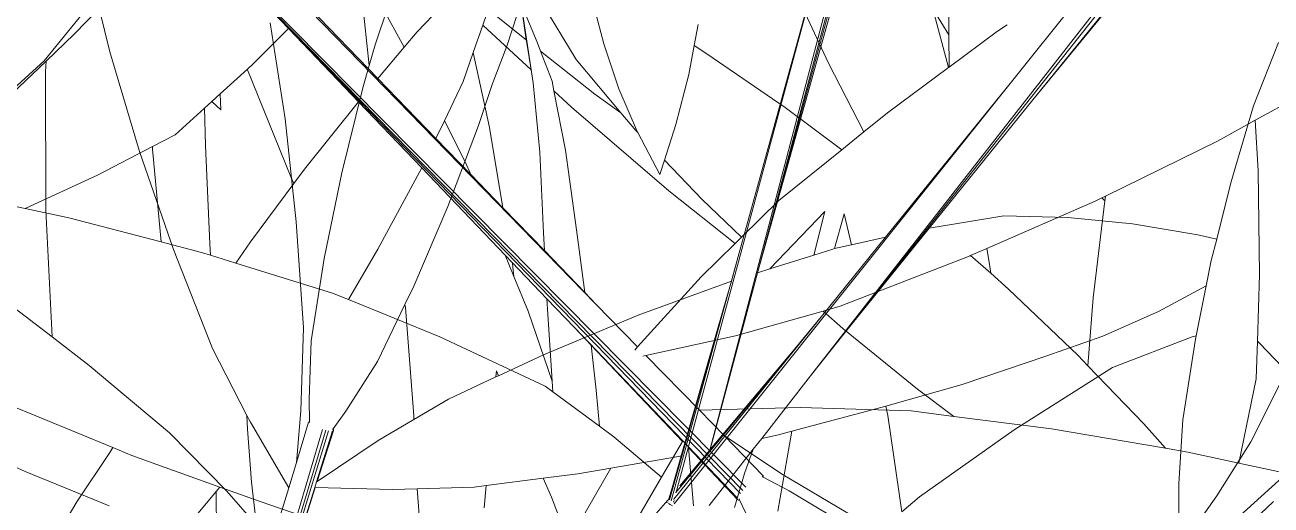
# Model space of a CAD drawing. Header units: millimetres. Extents: x 18 to 174501, y 22 to 24571.
# Drawn here: x 22198.1 to 22376.4, y 15465.7 to 15534.4 of the extents above; entities that cross this region are included whole.
import ezdxf

# ---------------------------------------------------------------- set-up
doc = ezdxf.new("R2010")
doc.units = ezdxf.units.MM
doc.header["$MEASUREMENT"] = 0
doc.layers.add('Edges', color=7, linetype='Continuous', lineweight=18)

# ---------------------------------------------------------------- blocks, each defined once
blk = doc.blocks.new('BAMBOOPLAN')
at = {"layer": 'Edges'}
for p, q in [((-0.9804, 8.8667), (-1.0959, 10.3975)), ((-1, 9.1491), (-1.089, 10.3983)), ((-1.0077, 9.2642), (-1.0829, 10.3995)), ((-1.103, 10.0205), (-1.0542, 9.2598)), ((-1.103, 10.0205), (-1.0172, 8.7638)), ((-1.0527, 10.0267), (-1.0077, 9.2642)), ((-0.1532, 10.0335), (-0.1591, 9.8947)), ((-0.8351, 9.0781), (-0.5186, 10.0004)), ((-0.7985, 9.1823), (-0.5112, 10.0012)), ((-0.5636, 10.0024), (-0.6442, 9.7759)), ((-0.4977, 10.0069), (-0.5894, 9.7591)), ((-0.4995, 10.0069), (-0.5894, 9.7591)), ((-0.1591, 9.8947), (-0.152, 9.7309)), ((-0.6442, 9.7759), (-1.0134, 8.7399)), ((-0.6442, 9.7759), (-0.7825, 9.3954)), ((-0.5894, 9.7591), (-0.7044, 9.442)), ((-0.152, 9.7309), (-0.1415, 9.6129)), ((-1.6442, 9.6786), (-1.642, 9.5117)), ((-0.181, 9.6087), (-0.3144, 9.5859)), ((-0.1415, 9.6129), (-0.181, 9.6087)), ((-0.1415, 9.6129), (-0.1375, 9.5676)), ((-0.3144, 9.5859), (-0.4436, 9.5549)), ((-0.4436, 9.5549), (-0.5682, 9.516)), ((-0.1375, 9.5676), (-0.1305, 9.5155)), ((-1.9526, 9.506), (-1.8948, 9.3832)), ((-1.898, 9.508), (-1.897, 9.4266)), ((-1.642, 9.5117), (-1.6445, 9.4283)), ((-0.5682, 9.516), (-0.7044, 9.442)), ((-0.1305, 9.5155), (-0.2058, 9.4341)), ((-0.1305, 9.5155), (-0.1166, 9.4126)), ((-1.897, 9.4266), (-1.8948, 9.3832)), ((-1.6445, 9.4283), (-1.6436, 9.3396)), ((-0.7044, 9.442), (-0.7985, 9.1823)), ((-0.2058, 9.4341), (-0.2967, 9.3497)), ((-0.9173, 9.4049), (-0.9854, 9.2571)), ((-0.9173, 9.4049), (-0.9093, 9.3134)), ((-0.8784, 9.4133), (-0.8432, 9.3581)), ((-0.8784, 9.4133), (-0.8734, 9.3395)), ((-0.1239, 9.4073), (-0.257, 9.2951)), ((-0.1166, 9.4126), (-0.1239, 9.4073)), ((-0.1166, 9.4126), (-0.1156, 9.4053)), ((-0.1156, 9.4053), (-0.0864, 9.2408)), ((0.0818, 9.4095), (0.0596, 9.2439)), ((-2.1146, 9.3993), (-2.022, 9.224)), ((-1.8948, 9.3832), (-1.8925, 9.3351)), ((-0.7825, 9.3954), (-0.852, 9.2041)), ((-0.7825, 9.3954), (-0.8432, 9.3581)), ((-0.8432, 9.3581), (-0.8734, 9.3395)), ((-0.2967, 9.3497), (-0.3939, 9.2725)), ((-1.8925, 9.3351), (-1.8765, 9.1572)), ((-1.6436, 9.3396), (-1.6491, 9.1626)), ((-0.8765, 9.3376), (-0.9093, 9.3134)), ((-0.8734, 9.3395), (-0.8765, 9.3376)), ((-2.4548, 9.3129), (-2.4857, 9.2466)), ((-2.4548, 9.3129), (-2.4049, 9.2361)), ((-0.9093, 9.3134), (-0.9854, 9.2571)), ((-0.257, 9.2951), (-0.4056, 9.1096)), ((-1.0542, 9.2598), (-1.021, 8.7432)), ((-1.0512, 9.208), (-1.0542, 9.2598)), ((-1.0062, 9.2417), (-1.0077, 9.2642)), ((-0.9854, 9.2571), (-1.0062, 9.2417)), ((-0.3939, 9.2725), (-0.5363, 9.1623)), ((-2.4857, 9.2466), (-2.5223, 9.176)), ((-2.4049, 9.2361), (-2.2814, 9.0637)), ((-2.022, 9.224), (-1.9317, 9.0323)), ((-1, 9.1491), (-1.0062, 9.2417)), ((-0.0864, 9.2408), (-0.0514, 9.1155)), ((0.0596, 9.2439), (0.03, 9.1172)), ((0.1626, 9.2308), (0.083, 9.0857)), ((-1.0512, 9.208), (-1.2087, 9.0801)), ((-1.0479, 9.1498), (-1.0512, 9.208)), ((-0.852, 9.2041), (-1.0175, 8.7485)), ((-0.8837, 9.1194), (-0.852, 9.2041)), ((-2.5223, 9.176), (-2.6169, 8.9931)), ((-2.5223, 9.176), (-2.5159, 9.1545)), ((-0.8351, 9.0781), (-0.7985, 9.1823)), ((-2.5159, 9.1545), (-2.4231, 8.8879)), ((-1.8765, 9.1572), (-1.8533, 8.9804)), ((-1.6491, 9.1626), (-1.6616, 8.9862)), ((-1.0316, 8.837), (-1.0479, 9.1498)), ((-1.0248, 8.7442), (-1.0479, 9.1498)), ((-0.98, 8.8683), (-1, 9.1491)), ((-0.5363, 9.1623), (-0.6694, 9.0698)), ((0.1429, 9.1441), (0.0874, 9.0366)), ((-1.0174, 8.7627), (-0.8837, 9.1194)), ((-0.9797, 8.8686), (-0.8837, 9.1194)), ((-0.4056, 9.1096), (-0.544, 8.9167)), ((-0.0514, 9.1155), (-0.0148, 9.0084)), ((0.03, 9.1172), (-0.001, 9.0122)), ((-1.2087, 9.0801), (-1.3655, 8.9404)), ((-0.8878, 8.9245), (-0.8351, 9.0781)), ((-0.6694, 9.0698), (-0.6845, 9.0594)), ((-0.6694, 9.0698), (-0.6595, 9.0526)), ((-2.2814, 9.0637), (-2.1503, 8.8971)), ((-0.6845, 9.0594), (-0.8345, 8.9585)), ((-0.6595, 9.0526), (-0.5682, 8.876)), ((-1.9317, 9.0323), (-1.8472, 8.832)), ((-1.8533, 8.9804), (-1.8233, 8.8125)), ((-1.6616, 8.9862), (-1.6664, 8.9451)), ((-1.6664, 8.9451), (-1.6815, 8.8168)), ((-1.6664, 8.9451), (-1.6638, 8.9398)), ((-0.8579, 8.9427), (-0.8878, 8.9245)), ((-0.8345, 8.9585), (-0.8579, 8.9427)), ((-0.8345, 8.9585), (-0.8081, 8.7948)), ((-1.6638, 8.9398), (-1.575, 8.7358)), ((-1.3655, 8.9404), (-1.4383, 8.87)), ((-0.8969, 8.8981), (-0.8878, 8.9245)), ((-0.544, 8.9167), (-0.5682, 8.876)), ((-2.1503, 8.8971), (-2.0089, 8.7321)), ((-0.9444, 8.7595), (-0.8969, 8.8981)), ((-0.8969, 8.8981), (-0.8978, 8.845)), ((-2.4231, 8.8879), (-2.3268, 8.6473)), ((-1.4425, 8.8659), (-1.5193, 8.7915)), ((-1.4454, 8.8777), (-1.4383, 8.87)), ((-1.4454, 8.8777), (-1.4425, 8.8659)), ((-1.4383, 8.87), (-1.4425, 8.8659)), ((-1.0142, 8.7783), (-0.9804, 8.8667)), ((-0.9804, 8.8667), (-0.98, 8.8677)), ((-0.9797, 8.8686), (-0.98, 8.8683)), ((-0.98, 8.8677), (-0.9797, 8.8686)), ((-0.98, 8.8677), (-0.98, 8.8683)), ((-0.8978, 8.845), (-0.8942, 8.7725)), ((-1.8472, 8.832), (-1.7967, 8.6704)), ((-1.6815, 8.8168), (-1.7094, 8.6999)), ((-1.0364, 8.834), (-1.1597, 8.7664)), ((-1.0316, 8.837), (-1.0364, 8.834)), ((-1.028, 8.7693), (-1.0316, 8.837)), ((-1.8233, 8.8125), (-1.7884, 8.6975)), ((-1.5193, 8.7915), (-1.5724, 8.7291)), ((-1.1597, 8.7664), (-1.2195, 8.7336)), ((-1.1597, 8.7664), (-1.1852, 8.632)), ((-1.027, 8.747), (-1.028, 8.7693)), ((-1.0268, 8.7455), (-1.028, 8.7693)), ((-1.0171, 8.7637), (-1.0172, 8.7638)), ((-1.0284, 8.7427), (-1.1615, 8.4135)), ((-1.0268, 8.7446), (-1.0284, 8.7427)), ((-1.0281, 8.7376), (-1.0282, 8.7374)), ((-1.0281, 8.7374), (-1.028, 8.7377)), ((-1.027, 8.747), (-1.0268, 8.7446)), ((-1.0268, 8.7447), (-1.0268, 8.7446)), ((-1.0268, 8.7446), (-1.0268, 8.7437)), ((-1.0264, 8.7389), (-1.0264, 8.7386)), ((-1.0177, 8.7619), (-1.0174, 8.7627)), ((-1.0175, 8.7485), (-1.0177, 8.7482)), ((-1.0159, 8.7461), (-1.0159, 8.7462)), ((-1.0159, 8.7461), (-1.0157, 8.7424)), ((-1.0134, 8.7399), (-1.0134, 8.7399)), ((-2.0089, 8.7321), (-1.8979, 8.6254)), ((-1.5724, 8.7291), (-1.6274, 8.6644)), ((-1.575, 8.7358), (-1.5724, 8.7291)), ((-1.2195, 8.7336), (-1.2836, 8.7019)), ((-1.0245, 8.7368), (-1.0243, 8.7367)), ((-1.0243, 8.7367), (-1.0205, 8.7356)), ((-1.0205, 8.7356), (-1.0152, 8.7349)), ((-1.7884, 8.6975), (-1.7726, 8.6551)), ((-1.7094, 8.6999), (-1.7225, 8.6569)), ((-1.2836, 8.7019), (-1.3887, 8.6497)), ((-1.2836, 8.7019), (-1.2551, 8.6709)), ((-2.4338, 8.6832), (-2.3268, 8.6473)), ((-1.7967, 8.6704), (-1.771, 8.5678)), ((-1.6274, 8.6644), (-1.718, 8.5446)), ((-1.2551, 8.6709), (-1.1907, 8.5941)), ((-2.3268, 8.6473), (-2.2359, 8.6167)), ((-1.7742, 8.6535), (-1.7726, 8.6551)), ((-1.7742, 8.6535), (-1.771, 8.5678)), ((-1.7726, 8.6551), (-1.7721, 8.6536)), ((-1.6779, 7.1809), (-1.7425, 8.6486)), ((-1.688, 7.4459), (-1.7358, 8.6493)), ((-1.6919, 7.5569), (-1.7299, 8.6502)), ((-1.7225, 8.6569), (-1.723, 8.6551)), ((-1.721, 8.6557), (-1.7225, 8.6569)), ((-1.722, 8.6528), (-1.719, 8.5433)), ((-1.7206, 8.6542), (-1.721, 8.6557)), ((-1.7206, 8.6542), (-1.718, 8.5446)), ((-1.4113, 8.6385), (-1.52, 8.5971)), ((-1.3887, 8.6497), (-1.4113, 8.6385)), ((-1.3887, 8.6497), (-1.3776, 8.605)), ((-2.2359, 8.6167), (-2.0359, 8.5402)), ((-1.8979, 8.6254), (-1.8878, 8.5991)), ((-1.8979, 8.6254), (-1.8868, 8.6147)), ((-1.8868, 8.6147), (-1.769, 8.5137)), ((-1.8878, 8.5991), (-1.8445, 8.4995)), ((-1.52, 8.5971), (-1.5672, 8.5792)), ((-1.52, 8.5971), (-1.4882, 8.5233)), ((-1.771, 8.5678), (-1.769, 8.5137)), ((-1.5672, 8.5792), (-1.7177, 8.5316)), ((-2.0359, 8.5402), (-1.8866, 8.4659)), ((-1.718, 8.5446), (-1.719, 8.5433)), ((-1.719, 8.5433), (-1.7187, 8.5313)), ((-1.769, 8.5137), (-1.7647, 8.3962)), ((-1.7177, 8.5316), (-1.7187, 8.5313)), ((-1.7187, 8.5313), (-1.7121, 8.291)), ((-1.7177, 8.5316), (-1.7121, 8.291)), ((-1.8445, 8.4995), (-1.8065, 8.4201)), ((-1.8866, 8.4659), (-1.8065, 8.4201)), ((-2.4979, 8.3897), (-2.2889, 8.3692)), ((-2.2889, 8.3692), (-2.1041, 8.3588)), ((4.5506, -5.7323), (3.4311, -4.5837)), ((3.3925, -4.6255), (4.8566, -6.1065)), ((3.7266, -4.9665), (4.8506, -6.1131)), ((5.272, -5.1821), (5.2714, -5.0576)), ((3.4227, -5.2351), (3.5369, -5.0948)), ((3.8297, -5.0727), (4.8457, -6.1193)), ((3.9223, -5.1695), (3.8297, -5.0727)), ((4.1849, -5.176), (4.2707, -5.0866)), ((5.0256, -5.2404), (4.9527, -5.0826)), ((4.5101, -5.2326), (4.4398, -5.1165)), ((4.5664, -5.2007), (4.5423, -5.107)), ((4.105, -5.2714), (3.9653, -5.1268)), ((4.1587, -5.2072), (4.1129, -5.1244)), ((4.3193, -5.1622), (4.3276, -5.1385)), ((4.4082, -5.1923), (4.33, -5.1305)), ((4.4225, -5.28), (4.399, -5.128)), ((4.4082, -5.1923), (4.3999, -5.1348)), ((4.4306, -5.1973), (4.4026, -5.1302)), ((5.272, -5.1821), (5.2389, -5.129)), ((5.2711, -5.2492), (5.2389, -5.129)), ((3.8493, -5.2421), (3.9223, -5.1695)), ((4.0653, -5.3189), (3.9223, -5.1695)), ((4.2996, -5.2184), (4.3193, -5.1622)), ((4.4182, -5.2538), (4.3193, -5.1622)), ((4.7512, -5.2042), (4.7592, -5.1612)), ((5.391, -5.1617), (5.3717, -5.1747)), ((4.1587, -5.2072), (4.1849, -5.176)), ((4.4092, -5.1989), (4.4082, -5.1923)), ((5.2723, -5.2483), (5.272, -5.1821)), ((5.3717, -5.1747), (5.2723, -5.2483)), ((4.105, -5.2714), (4.1587, -5.2072)), ((4.2789, -5.2774), (4.2996, -5.2184)), ((4.3327, -5.3718), (4.2996, -5.2184)), ((4.4182, -5.2538), (4.4092, -5.1989)), ((4.4374, -5.2154), (4.4306, -5.1973)), ((4.5482, -5.3031), (4.4374, -5.2154)), ((4.4608, -5.2772), (4.4374, -5.2154)), ((4.5976, -5.2923), (4.5664, -5.2007)), ((4.7402, -5.2631), (4.7512, -5.2042)), ((4.7752, -5.2198), (4.7512, -5.2042)), ((4.9372, -5.3308), (4.7752, -5.2198)), ((3.3062, -5.3411), (3.4227, -5.2351)), ((3.838, -5.2524), (3.8493, -5.2421)), ((4.6017, -5.3416), (4.5101, -5.2326)), ((5.0981, -5.3807), (5.0256, -5.2404)), ((3.7824, -5.3029), (3.838, -5.2524)), ((3.8384, -5.2534), (3.838, -5.2524)), ((3.9271, -5.4723), (3.8384, -5.2534)), ((4.2235, -5.394), (4.105, -5.2714)), ((4.4225, -5.28), (4.4182, -5.2538)), ((4.7141, -5.3654), (4.7402, -5.2631)), ((5.2711, -5.2492), (5.1467, -5.3414)), ((5.2723, -5.2483), (5.2711, -5.2492)), ((6.0653, -5.265), (5.8983, -5.3568)), ((4.2407, -5.3578), (4.2789, -5.2774)), ((4.4361, -5.4217), (4.4225, -5.28)), ((4.4646, -5.2967), (4.4608, -5.2772)), ((4.5006, -5.3301), (4.4646, -5.2967)), ((4.488, -5.4179), (4.4646, -5.2967)), ((4.6358, -5.3814), (4.5976, -5.2923)), ((3.7502, -5.3322), (3.7653, -5.3184)), ((3.7653, -5.3184), (3.7824, -5.3029)), ((3.784, -5.3351), (3.7653, -5.3184)), ((3.784, -5.3351), (3.7824, -5.3029)), ((3.9547, -5.4567), (4.0653, -5.3189)), ((4.1947, -5.4542), (4.0653, -5.3189)), ((4.6017, -5.3416), (4.5482, -5.3031)), ((3.6904, -5.3866), (3.7502, -5.3322)), ((3.7521, -5.4081), (3.7502, -5.3322)), ((4.6993, -5.5008), (4.5006, -5.3301)), ((4.6318, -5.3774), (4.6017, -5.3416)), ((5.0529, -5.4172), (4.9372, -5.3308)), ((5.1467, -5.3414), (5.0981, -5.3807)), ((4.2235, -5.394), (4.2407, -5.3578)), ((4.2829, -5.442), (4.2407, -5.3578)), ((4.3604, -5.5356), (4.3327, -5.3718)), ((4.6905, -5.4384), (4.7141, -5.3654)), ((5.8983, -5.3568), (5.821, -5.3992)), ((5.9046, -5.4602), (5.8983, -5.3568)), ((3.6442, -5.4105), (3.6904, -5.3866)), ((4.2945, -5.4674), (4.2235, -5.394)), ((4.636, -5.3818), (4.6318, -5.3774)), ((4.636, -5.3818), (4.6358, -5.3814)), ((4.6809, -5.4679), (4.636, -5.3818)), ((5.0981, -5.3807), (5.0529, -5.4172)), ((5.821, -5.3992), (5.5923, -5.5117)), ((3.5318, -5.4688), (3.6442, -5.4105)), ((3.6441, -5.4157), (3.6442, -5.4105)), ((3.6615, -5.6053), (3.6441, -5.4157)), ((3.7615, -5.609), (3.7521, -5.4081)), ((4.4431, -5.587), (4.4361, -5.4217)), ((4.511, -5.5804), (4.488, -5.4179)), ((5.0529, -5.4172), (4.9246, -5.5207)), ((4.2945, -5.4674), (4.2829, -5.442)), ((4.6809, -5.4679), (4.6905, -5.4384)), ((4.767, -5.5178), (4.6905, -5.4384)), ((3.3839, -5.5373), (3.5318, -5.4688)), ((3.9332, -5.4857), (3.9271, -5.4723)), ((3.9332, -5.4857), (3.9547, -5.4567)), ((4.1048, -5.6204), (4.1947, -5.4542)), ((4.3653, -5.6325), (4.1947, -5.4542)), ((4.3604, -5.5356), (4.2945, -5.4674)), ((5.9073, -5.6717), (5.9046, -5.4602)), ((3.3839, -5.5373), (3.1988, -5.498)), ((3.8445, -5.6051), (3.9332, -5.4857)), ((4.8349, -5.6088), (4.6993, -5.5008)), ((4.8484, -5.5956), (4.767, -5.5178)), ((4.9246, -5.5207), (4.8484, -5.5956)), ((5.571, -5.5221), (5.3494, -5.6188)), ((5.567, -5.7199), (5.5911, -5.5211)), ((5.5846, -5.5154), (5.571, -5.5221)), ((5.5923, -5.5117), (5.5846, -5.5154)), ((5.5911, -5.5211), (5.5846, -5.5154)), ((5.5911, -5.5211), (5.5923, -5.5117)), ((3.4727, -5.5561), (3.3839, -5.5373)), ((4.4451, -5.6231), (4.3604, -5.5356)), ((3.6615, -5.6053), (3.4727, -5.5561)), ((4.4451, -5.6231), (4.4431, -5.587)), ((4.5275, -5.7084), (4.511, -5.5804)), ((4.8484, -5.5956), (4.8349, -5.6088)), ((3.7439, -5.6268), (3.6615, -5.6053)), ((3.7623, -5.6325), (3.7439, -5.6268)), ((3.7623, -5.6325), (3.7615, -5.609)), ((3.8146, -5.6487), (3.8445, -5.6051)), ((4.0445, -5.7231), (4.1048, -5.6204)), ((4.5275, -5.7084), (4.4451, -5.6231)), ((4.8349, -5.6088), (4.7659, -5.6765)), ((5.3494, -5.6188), (5.3164, -5.6332)), ((5.3545, -5.6469), (5.3494, -5.6188)), ((3.8146, -5.6487), (3.7623, -5.6325)), ((4.0117, -5.7098), (3.8146, -5.6487)), ((4.3829, -5.6758), (4.3653, -5.6325)), ((4.3792, -5.6471), (4.3653, -5.6325)), ((4.3797, -5.65), (4.3792, -5.6471)), ((4.4504, -5.7215), (4.3792, -5.6471)), ((4.3829, -5.6758), (4.3797, -5.65)), ((5.3158, -5.6335), (5.0497, -5.7368)), ((5.3164, -5.6332), (5.3158, -5.6335)), ((5.3576, -5.6695), (5.3164, -5.6332)), ((5.3576, -5.6695), (5.3545, -5.6469)), ((4.4118, -5.747), (4.3829, -5.6758)), ((4.7659, -5.6765), (4.6358, -5.8197)), ((5.394, -5.7016), (5.3576, -5.6695)), ((5.9027, -5.8082), (5.9073, -5.6717)), ((5.5353, -5.8367), (5.394, -5.7016)), ((4.0445, -5.7231), (4.0117, -5.7098)), ((4.2316, -5.7991), (4.0445, -5.7231)), ((4.4521, -5.7529), (4.4504, -5.7215)), ((4.5066, -5.7802), (4.4504, -5.7215)), ((4.5506, -5.7323), (4.5275, -5.7084)), ((5.5564, -5.8586), (5.567, -5.7199)), ((4.4611, -5.8899), (4.4118, -5.747)), ((4.4611, -5.8899), (4.4521, -5.7529)), ((4.6358, -5.8197), (4.5506, -5.7323)), ((5.0147, -5.7467), (4.8356, -5.7969)), ((5.0497, -5.7368), (5.0147, -5.7467)), ((5.0554, -5.7825), (5.0147, -5.7467)), ((4.5405, -5.816), (4.5066, -5.7802)), ((4.7281, -6.0118), (4.5066, -5.7802)), ((5.2078, -5.9062), (5.0554, -5.7825)), ((4.4468, -5.9002), (4.2316, -5.7991)), ((4.8356, -5.7969), (4.6528, -5.8371)), ((4.5513, -5.908), (4.5405, -5.816)), ((4.7275, -6.013), (4.5405, -5.816)), ((4.6358, -5.8197), (4.6297, -5.8264)), ((5.9001, -5.8852), (5.9027, -5.8082)), ((5.9062, -5.8115), (5.9027, -5.8082)), ((6.1013, -6.0147), (5.9062, -5.8115)), ((4.6528, -5.8371), (4.6465, -5.8385)), ((4.7622, -5.9494), (4.6528, -5.8371)), ((5.5564, -5.8586), (5.5353, -5.8367)), ((5.6706, -5.9771), (5.5564, -5.8586)), ((4.4626, -5.9118), (4.4468, -5.9002)), ((4.4626, -5.9118), (4.4611, -5.8899)), ((4.5575, -5.9817), (4.5513, -5.908)), ((5.2823, -5.9618), (5.2078, -5.9062)), ((5.8648, -6.0571), (5.9001, -5.8852)), ((4.5575, -5.9817), (4.4626, -5.9118)), ((3.5631, -6.0256), (3.3443, -5.9356)), ((4.969, -5.9438), (4.7622, -5.9494)), ((4.8125, -6.0011), (4.7622, -5.9494)), ((5.1947, -5.9507), (4.969, -5.9438)), ((5.2823, -5.9618), (5.1947, -5.9507)), ((4.587, -6.0033), (4.5575, -5.9817)), ((5.4821, -5.9873), (5.2823, -5.9618)), ((5.7146, -6.0267), (5.6706, -5.9771)), ((4.6848, -6.0861), (4.587, -6.0033)), ((4.7275, -6.013), (4.7281, -6.0118)), ((4.7392, -6.0234), (4.7281, -6.0118)), ((4.9298, -6.0795), (4.8125, -6.0011)), ((4.8924, -6.083), (4.8125, -6.0011)), ((5.7146, -6.0267), (5.4821, -5.9873)), ((3.4894, -6.1362), (3.5569, -6.0354)), ((3.5569, -6.0354), (3.5631, -6.0256)), ((3.602, -6.0415), (3.5631, -6.0256)), ((4.6848, -6.0861), (4.7275, -6.013)), ((4.7394, -6.0256), (4.7392, -6.0234)), ((4.8402, -6.1289), (4.7392, -6.0234)), ((4.8401, -6.1317), (4.7394, -6.0256)), ((4.7499, -6.1445), (4.7394, -6.0256)), ((5.7607, -6.0346), (5.7146, -6.0267)), ((5.8648, -6.0571), (5.7607, -6.0346)), ((3.7818, -6.1061), (3.602, -6.0415)), ((6.0372, -6.0945), (5.8648, -6.0571)), ((4.6213, -6.1947), (4.6848, -6.0861)), ((4.8923, -6.0859), (4.8903, -6.0849)), ((4.8924, -6.083), (4.8923, -6.0859)), ((4.9458, -6.1137), (4.8923, -6.0859)), ((5.1243, -6.1941), (4.9298, -6.0795)), ((3.7739, -6.1156), (3.7818, -6.1061)), ((3.8643, -6.1358), (3.7818, -6.1061)), ((5.0832, -6.1962), (4.9458, -6.1137)), ((3.4305, -6.2356), (3.4894, -6.1362)), ((3.717, -6.1842), (3.7739, -6.1156)), ((3.7748, -6.2074), (3.7739, -6.1156)), ((4.0918, -6.2137), (3.8643, -6.1358)), ((4.8401, -6.1317), (4.8417, -6.1327)), ((4.8417, -6.1327), (4.8443, -6.1326)), ((4.8443, -6.1326), (4.8432, -6.1303)), ((4.8698, -6.1868), (4.8443, -6.1326))]:
    blk.add_line(p, q, dxfattribs=at)

msp = doc.modelspace()

# ---------------------------------------------------------------- block references
at = {"xscale": 69.97983938875464, "yscale": 69.97983938875464, "zscale": 69.97983938875464}
msp.add_blockref('BAMBOOPLAN', (21961.34, 15895.62), dxfattribs=at)
at = {"xscale": 69.97983938875464, "yscale": 69.97983938875464, "zscale": 69.97983938875464, "rotation": 340.9588725647666}
msp.add_blockref('BAMBOOPLAN', (22158.48, 14864.64), dxfattribs=at)

doc.saveas('drawing.dxf')
